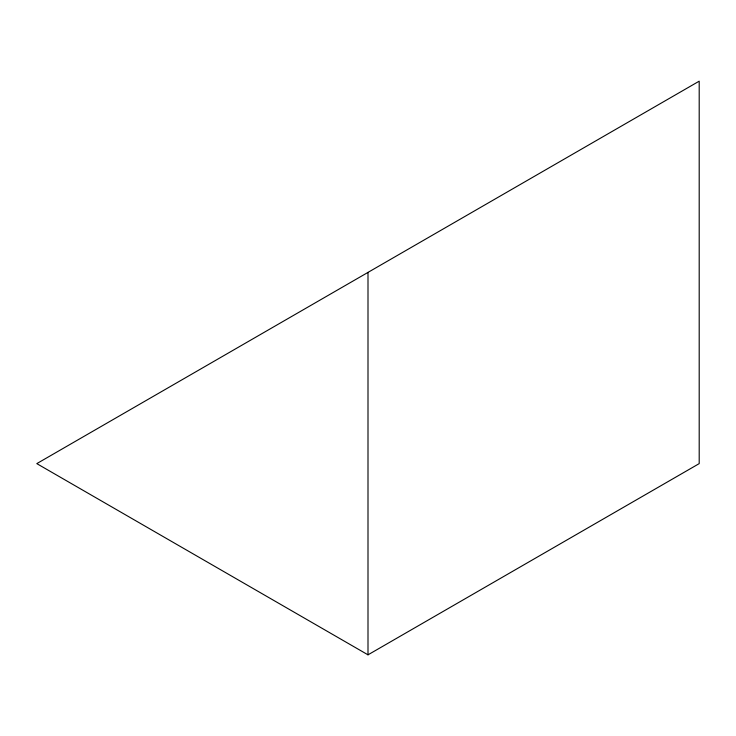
<?xml version="1.0" encoding="UTF-8"?>
<svg xmlns="http://www.w3.org/2000/svg" width="736" height="736" viewBox="0 0 736 736"><rect width="100%" height="100%" fill="white"/><g stroke="black" fill="none" stroke-linecap="round" stroke-linejoin="round"><path stroke-width="1.1" d="M368 654.828L699.2 463.616L699.2 81.172L36.8 463.616L368 654.828L368 272.384"/></g></svg>
